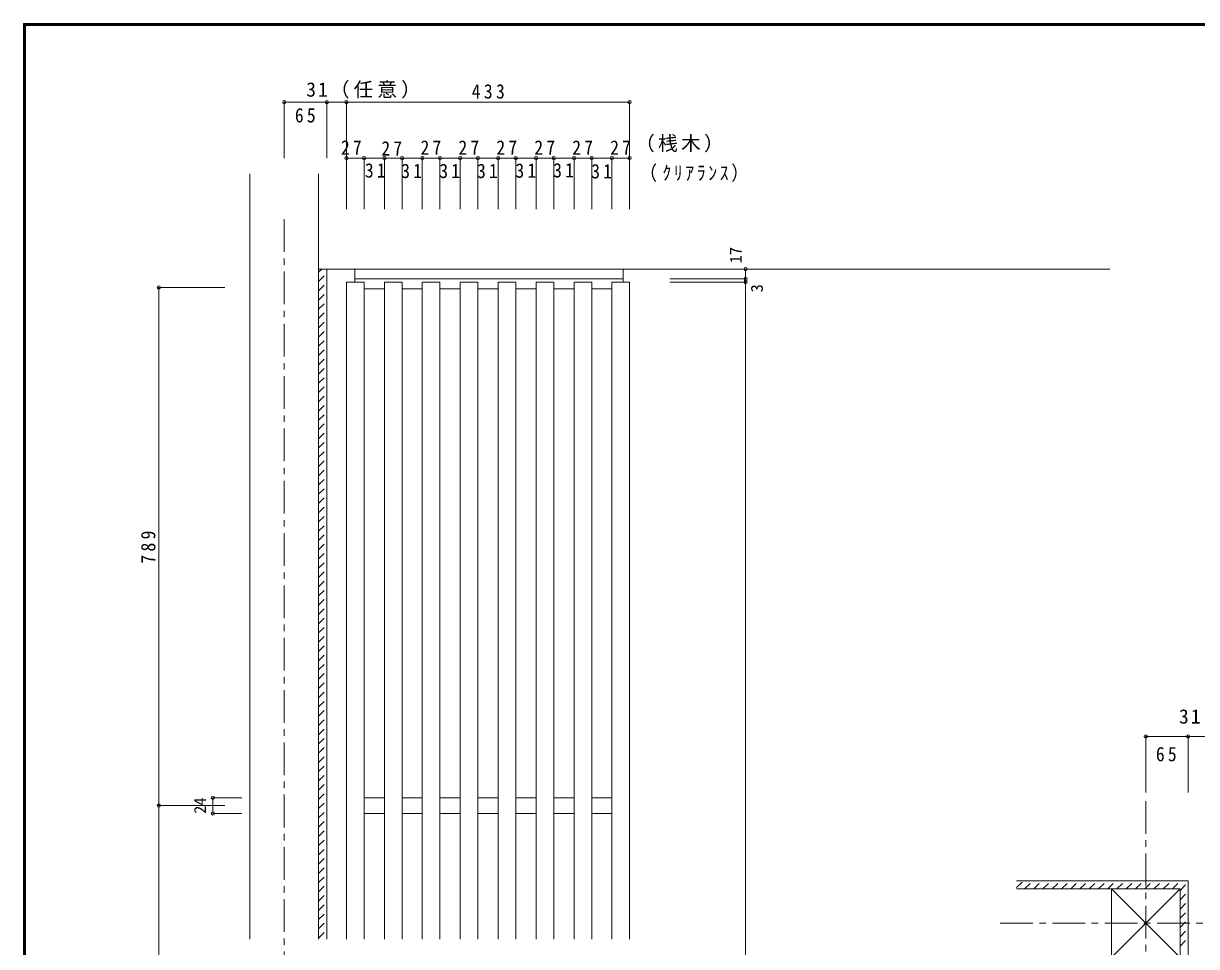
# Model space of a CAD drawing. Units: millimetres at full size, sheet at 1:10. Extents: x -2000 to 1900, y -1436 to 1392.
# Drawn here: x -2000 to -206, y -20 to 1392 of the extents above; entities that cross this region are included whole.
import ezdxf
from ezdxf.enums import TextEntityAlignment as Align

# ---------------------------------------------------------------- set-up
doc = ezdxf.new("R2010")
doc.units = ezdxf.units.MM
doc.header["$LTSCALE"] = 10
doc.header["$PDMODE"] = 32
doc.header["$PDSIZE"] = 5
doc.linetypes.add('CHAIN1', pattern=[8, 5, -1, 1, -1])
doc.linetypes.add('DASHED1', pattern=[1.8, 1.2, -0.6])
for name, color, linetype, lineweight in [('0-1_通り芯', 3, 'CHAIN1', 18), ('0-2_柱', 7, 'Continuous', 18), ('0-3_仕上', 7, 'Continuous', 18), ('0-A_文字', 7, 'Continuous', 18), ('0-B_寸法', 3, 'Continuous', 18), ('0-C_ハッチ', 3, 'DASHED1', 18), ('F-0_F-0ﾚｲﾔ', 6, 'Continuous', 9)]:
    doc.layers.add(name, color=color, linetype=linetype, lineweight=lineweight)
doc.styles.add('ＭＳ ゴシック', font='')
doc.styles.get('ＭＳ ゴシック').set_extended_font_data('MS Gothic')

msp = doc.modelspace()

# ---------------------------------------------------------------- linework, layer by layer
at = {"layer": '0-1_通り芯'}
for p, q in [((-1601.1, 1092.26), (-1601.1, -1235.93)), ((-283.82, 202.42), (-283.82, -597.02)), ((-506.58, 15.58), (792.87, 15.58))]:
    msp.add_line(p, q, dxfattribs=at)
at = {"layer": '0-2_柱'}
for p, q in [((-1653.6, 1161.88), (-1653.6, -8.7)), ((-1548.6, 1161.88), (-1548.6, -8.7)), ((-1536.1, 1016.02), (-1536.1, -8.7)), ((-1506.1, 996.02), (-1506.1, -8.7))]:
    msp.add_line(p, q, dxfattribs=at)
at = {"layer": '0-3_仕上'}
for p, q in [((-1548.6, 1016.02), (-338.78, 1016.02)), ((-1493.1, 1016.02), (-1493.1, 996.02)), ((-1083.1, 1016.02), (-1083.1, 996.02)), ((-1506.1, 996.02), (-1479.1, 996.02)), ((-1493.1, 1001.02), (-1083.1, 1001.02)), ((-1479.1, 996.02), (-1479.1, -8.7)), ((-1448.1, 996.02), (-1421.1, 996.02)), ((-1448.1, 996.02), (-1448.1, -8.7)), ((-1421.1, 996.02), (-1421.1, -8.7)), ((-1390.1, 996.02), (-1363.1, 996.02)), ((-1390.1, 996.02), (-1390.1, -8.7)), ((-1363.1, 996.02), (-1363.1, -8.7)), ((-1332.1, 996.02), (-1305.1, 996.02)), ((-1332.1, 996.02), (-1332.1, -8.7)), ((-1305.1, 996.02), (-1305.1, -8.7)), ((-1274.1, 996.02), (-1247.1, 996.02)), ((-1274.1, 996.02), (-1274.1, -8.7)), ((-1247.1, 996.02), (-1247.1, -8.7)), ((-1216.1, 996.02), (-1189.1, 996.02)), ((-1216.1, 996.02), (-1216.1, -8.7)), ((-1189.1, 996.02), (-1189.1, -8.7)), ((-1158.1, 996.02), (-1131.1, 996.02)), ((-1158.1, 996.02), (-1158.1, -8.7)), ((-1131.1, 996.02), (-1131.1, -8.7)), ((-1100.1, 996.02), (-1100.1, -8.7)), ((-1479.1, 986.02), (-1449.1, 986.02)), ((-1421.1, 986.02), (-1391.1, 986.02)), ((-1363.1, 986.02), (-1333.1, 986.02)), ((-1305.1, 986.02), (-1275.1, 986.02)), ((-1247.1, 986.02), (-1217.1, 986.02)), ((-1189.1, 986.02), (-1159.1, 986.02)), ((-1131.1, 986.02), (-1101.1, 986.02)), ((-1479.1, 207.52), (-1448.1, 207.52)), ((-1421.1, 207.52), (-1390.1, 207.52)), ((-1363.1, 207.52), (-1332.1, 207.52)), ((-1305.1, 207.52), (-1274.1, 207.52)), ((-1247.1, 207.52), (-1216.1, 207.52)), ((-1189.1, 207.52), (-1158.1, 207.52)), ((-1131.1, 207.52), (-1100.1, 207.52)), ((-1479.1, 183.52), (-1448.1, 183.52)), ((-1421.1, 183.52), (-1390.1, 183.52)), ((-1363.1, 183.52), (-1332.1, 183.52)), ((-1305.1, 183.52), (-1274.1, 183.52)), ((-1247.1, 183.52), (-1216.1, 183.52)), ((-1189.1, 183.52), (-1158.1, 183.52)), ((-1131.1, 183.52), (-1100.1, 183.52)), ((-336.32, 68.08), (-336.32, -474.66)), ((-336.32, -36.92), (-231.32, 68.08)), ((-336.32, 68.08), (-231.32, -36.92))]:
    msp.add_line(p, q, dxfattribs=at)
for points in [[(-1100.1, 996.02), (-1073.1, 996.02), (-1073.1, -8.7)], [(-481.47, 80.58), (-218.82, 80.58), (-218.82, -474.66)], [(-481.47, 68.08), (-231.32, 68.08), (-231.32, -474.66)]]:
    msp.add_lwpolyline(points, dxfattribs=at)
at = {"layer": '0-B_寸法'}
for p, q in [((-1601.1, 1271.49), (-1536.1, 1271.49)), ((-1601.1, 1271.49), (-1601.1, 1185.91)), ((-1536.1, 1271.49), (-1536.1, 1185.91)), ((-1536.1, 1271.49), (-1506.1, 1271.49)), ((-1506.1, 1271.49), (-1506.1, 1185.91)), ((-1506.1, 1271.49), (-1073.1, 1271.49)), ((-1073.1, 1271.49), (-1073.1, 1185.91)), ((-1506.1, 1185.91), (-1479.1, 1185.91)), ((-1506.1, 1185.91), (-1506.1, 1107.76)), ((-1479.1, 1185.91), (-1479.1, 1107.76)), ((-1479.1, 1185.91), (-1448.1, 1185.91)), ((-1448.1, 1185.91), (-1448.1, 1107.76)), ((-1448.1, 1185.91), (-1421.1, 1185.91)), ((-1421.1, 1185.91), (-1421.1, 1107.76)), ((-1421.1, 1185.91), (-1390.1, 1185.91)), ((-1390.1, 1185.91), (-1390.1, 1107.76)), ((-1390.1, 1185.91), (-1363.1, 1185.91)), ((-1363.1, 1185.91), (-1363.1, 1107.76)), ((-1363.1, 1185.91), (-1332.1, 1185.91)), ((-1332.1, 1185.91), (-1332.1, 1107.76)), ((-1332.1, 1185.91), (-1305.1, 1185.91)), ((-1305.1, 1185.91), (-1305.1, 1107.76)), ((-1305.1, 1185.91), (-1274.1, 1185.91)), ((-1274.1, 1185.91), (-1274.1, 1107.76)), ((-1274.1, 1185.91), (-1247.1, 1185.91)), ((-1247.1, 1185.91), (-1247.1, 1107.76)), ((-1247.1, 1185.91), (-1216.1, 1185.91)), ((-1216.1, 1185.91), (-1216.1, 1107.76)), ((-1216.1, 1185.91), (-1189.1, 1185.91)), ((-1189.1, 1185.91), (-1189.1, 1107.76)), ((-1189.1, 1185.91), (-1158.1, 1185.91)), ((-1158.1, 1185.91), (-1158.1, 1107.76)), ((-1158.1, 1185.91), (-1131.1, 1185.91)), ((-1131.1, 1185.91), (-1131.1, 1107.76)), ((-1131.1, 1185.91), (-1100.1, 1185.91)), ((-1100.1, 1185.91), (-1100.1, 1107.76)), ((-1100.1, 1185.91), (-1073.1, 1185.91)), ((-1073.1, 1185.91), (-1073.1, 1107.76)), ((-895.69, 1016.02), (-1011.71, 1016.02)), ((-895.69, 1016.02), (-895.69, 1006.52)), ((-895.69, 1006.52), (-895.69, 996.02)), ((-1793.01, 988.02), (-1793.01, 195.52)), ((-1793.01, 988.02), (-1692.02, 988.02)), ((-895.69, 996.02), (-1011.71, 996.02)), ((-895.69, 996.02), (-895.69, -1064.31)), ((-283.82, 301.2), (-218.82, 301.2)), ((-283.82, 301.2), (-283.82, 215.62)), ((-218.82, 301.2), (-218.82, 215.62)), ((-218.82, 301.2), (-188.82, 301.2)), ((-1793.01, 195.52), (-1692.02, 195.52)), ((-1793.01, 195.52), (-1793.01, -280.31))]:
    msp.add_line(p, q, dxfattribs=at)
at = {"layer": '0-B_寸法', "color": 4, "lineweight": 9}
for p, q in [((-895.69, 1016.02), (-1011.71, 1016.02)), ((-895.69, 1016.02), (-895.69, 1001.02)), ((-895.69, 1001.02), (-1011.71, 1001.02)), ((-895.69, 996.02), (-1011.71, 996.02)), ((-895.69, 1001.02), (-895.69, 996.02)), ((-1710.37, 207.52), (-1710.37, 183.52)), ((-1710.37, 207.52), (-1666.2, 207.52)), ((-1710.37, 183.52), (-1666.2, 183.52))]:
    msp.add_line(p, q, dxfattribs=at)
at = {"layer": '0-B_寸法'}
for p in [(-1601.1, 1271.49), (-1536.1, 1271.49), (-1506.1, 1271.49), (-1073.1, 1271.49), (-1506.1, 1185.91), (-1479.1, 1185.91), (-1448.1, 1185.91), (-1421.1, 1185.91), (-1390.1, 1185.91), (-1363.1, 1185.91), (-1332.1, 1185.91), (-1305.1, 1185.91), (-1274.1, 1185.91), (-1247.1, 1185.91), (-1216.1, 1185.91), (-1189.1, 1185.91), (-1158.1, 1185.91), (-1131.1, 1185.91), (-1100.1, 1185.91), (-1073.1, 1185.91), (-895.69, 1016.02), (-1793.01, 988.02), (-895.69, 996.02), (-283.82, 301.2), (-218.82, 301.2), (-1793.01, 195.52)]:
    msp.add_point(p, dxfattribs=at)
at = {"layer": '0-B_寸法', "color": 4}
for p in [(-895.69, 1016.02), (-895.69, 1001.02), (-895.69, 996.02), (-1710.37, 207.52), (-1710.37, 183.52)]:
    msp.add_point(p, dxfattribs=at)
at = {"layer": '0-C_ハッチ'}
for p, q in [((-1548.6, 1011.12), (-1543.71, 1016.02)), ((-1548.6, 996.98), (-1536.1, 1009.48)), ((-1548.6, 982.84), (-1536.1, 995.34)), ((-1548.6, 968.7), (-1536.1, 981.2)), ((-1548.6, 954.55), (-1536.1, 967.05)), ((-1548.6, 940.41), (-1536.1, 952.91)), ((-1548.6, 926.27), (-1536.1, 938.77)), ((-1548.6, 912.13), (-1536.1, 924.63)), ((-1548.6, 897.98), (-1536.1, 910.48)), ((-1548.6, 883.84), (-1536.1, 896.34)), ((-1548.6, 869.7), (-1536.1, 882.2)), ((-1548.6, 855.56), (-1536.1, 868.06)), ((-1548.6, 841.42), (-1536.1, 853.92)), ((-1548.6, 827.27), (-1536.1, 839.77)), ((-1548.6, 813.13), (-1536.1, 825.63)), ((-1548.6, 798.99), (-1536.1, 811.49)), ((-1548.6, 784.85), (-1536.1, 797.35)), ((-1548.6, 770.71), (-1536.1, 783.21)), ((-1548.6, 756.56), (-1536.1, 769.06)), ((-1548.6, 742.42), (-1536.1, 754.92)), ((-1548.6, 728.28), (-1536.1, 740.78)), ((-1548.6, 714.14), (-1536.1, 726.64)), ((-1548.6, 699.99), (-1536.1, 712.49)), ((-1548.6, 685.85), (-1536.1, 698.35)), ((-1548.6, 671.71), (-1536.1, 684.21)), ((-1548.6, 657.57), (-1536.1, 670.07)), ((-1548.6, 643.43), (-1536.1, 655.93)), ((-1548.6, 629.28), (-1536.1, 641.78)), ((-1548.6, 615.14), (-1536.1, 627.64)), ((-1548.6, 601), (-1536.1, 613.5)), ((-1548.6, 586.86), (-1536.1, 599.36)), ((-1548.6, 572.72), (-1536.1, 585.22)), ((-1548.6, 558.57), (-1536.1, 571.07)), ((-1548.6, 544.43), (-1536.1, 556.93)), ((-1548.6, 530.29), (-1536.1, 542.79)), ((-1548.6, 516.15), (-1536.1, 528.65)), ((-1548.6, 502), (-1536.1, 514.5)), ((-1548.6, 487.86), (-1536.1, 500.36)), ((-1548.6, 473.72), (-1536.1, 486.22)), ((-1548.6, 459.58), (-1536.1, 472.08)), ((-1548.6, 445.44), (-1536.1, 457.94)), ((-1548.6, 431.29), (-1536.1, 443.79)), ((-1548.6, 417.15), (-1536.1, 429.65)), ((-1548.6, 403.01), (-1536.1, 415.51)), ((-1548.6, 388.87), (-1536.1, 401.37)), ((-1548.6, 374.73), (-1536.1, 387.23)), ((-1548.6, 360.58), (-1536.1, 373.08)), ((-1548.6, 346.44), (-1536.1, 358.94)), ((-1548.6, 332.3), (-1536.1, 344.8)), ((-1548.6, 318.16), (-1536.1, 330.66)), ((-1548.6, 304.01), (-1536.1, 316.51)), ((-1548.6, 289.87), (-1536.1, 302.37)), ((-1548.6, 275.73), (-1536.1, 288.23)), ((-1548.6, 261.59), (-1536.1, 274.09)), ((-1548.6, 247.45), (-1536.1, 259.95)), ((-1548.6, 233.3), (-1536.1, 245.8)), ((-1548.6, 219.16), (-1536.1, 231.66)), ((-1548.6, 205.02), (-1536.1, 217.52)), ((-1548.6, 190.88), (-1536.1, 203.38)), ((-1548.6, 176.74), (-1536.1, 189.24)), ((-1548.6, 162.59), (-1536.1, 175.09)), ((-1548.6, 148.45), (-1536.1, 160.95)), ((-1548.6, 134.31), (-1536.1, 146.81)), ((-1548.6, 120.17), (-1536.1, 132.67)), ((-1548.6, 106.02), (-1536.1, 118.52)), ((-1548.6, 91.88), (-1536.1, 104.38)), ((-1548.6, 77.74), (-1536.1, 90.24)), ((-1548.6, 63.6), (-1536.1, 76.1)), ((-481.47, 70.08), (-470.97, 80.58)), ((-469.32, 68.08), (-456.82, 80.58)), ((-455.18, 68.08), (-442.68, 80.58)), ((-441.04, 68.08), (-428.54, 80.58)), ((-426.9, 68.08), (-414.4, 80.58)), ((-412.76, 68.08), (-400.26, 80.58)), ((-398.61, 68.08), (-386.11, 80.58)), ((-384.47, 68.08), (-371.97, 80.58)), ((-370.33, 68.08), (-357.83, 80.58)), ((-356.19, 68.08), (-343.69, 80.58)), ((-342.05, 68.08), (-329.55, 80.58)), ((-327.9, 68.08), (-315.4, 80.58)), ((-313.76, 68.08), (-301.26, 80.58)), ((-299.62, 68.08), (-287.12, 80.58)), ((-285.48, 68.08), (-272.98, 80.58)), ((-271.33, 68.08), (-258.83, 80.58)), ((-257.19, 68.08), (-244.69, 80.58)), ((-243.05, 68.08), (-230.55, 80.58)), ((-231.32, 65.67), (-218.82, 78.17)), ((-1548.6, 49.46), (-1536.1, 61.96)), ((-231.32, 51.53), (-218.82, 64.03)), ((-1548.6, 35.31), (-1536.1, 47.81)), ((-231.32, 37.39), (-218.82, 49.89)), ((-1548.6, 21.17), (-1536.1, 33.67)), ((-1548.6, 7.03), (-1536.1, 19.53)), ((-231.32, 23.24), (-218.82, 35.74)), ((-231.32, 9.1), (-218.82, 21.6)), ((-1548.6, -7.11), (-1536.1, 5.39)), ((-231.32, -5.04), (-218.82, 7.46)), ((-231.32, -19.18), (-218.82, -6.68))]:
    msp.add_line(p, q, dxfattribs=at)
at = {"layer": 'F-0_F-0ﾚｲﾔ'}
for p, q in [((-2000, 1391.67), (-2000, -1401.67)), ((-2000, 1391.67), (1900, 1391.67)), ((-2000, 1390), (1900, 1390)), ((-2000, 1388.33), (1900, 1388.33)), ((-1998.33, 1391.67), (-1998.33, -1401.67)), ((-1996.67, 1391.67), (-1996.67, -1401.67))]:
    msp.add_line(p, q, dxfattribs=at)

# ---------------------------------------------------------------- texts
at = {"layer": '0-A_文字', "char_height": 21.99, "attachment_point": 7, "style": 'ＭＳ ゴシック'}
for s, insert in [('\\T1.17;（桟木）', (-1064.59, 1194.49)), ('\\T1.3;\\W0.9;（ｸﾘｱﾗﾝｽ）', (-1058.12, 1149.22))]:
    msp.add_mtext(s, dxfattribs=dict(at, insert=insert))
at = {"layer": '0-B_寸法', "color": 7, "style": 'ＭＳ ゴシック'}
for s, p in [('17', (-896.16, 1024.91)), ('3', (-863.83, 980.42)), ('24', (-1715.37, 183.02))]:
    msp.add_text(s, height=18.33, rotation=90, dxfattribs=at).set_placement(p, align=Align.BOTTOM_LEFT)
at = {"layer": '0-B_寸法', "color": 7, "char_height": 21.99, "attachment_point": 7, "style": 'ＭＳ ゴシック'}
for s, insert in [('\\T1.21;31（任意）', (-1567.61, 1276.85)), ('\\T1.38;\\W0.9;433', (-1314.6, 1276.49)), ('\\T1.36;\\W0.9;65', (-1584.96, 1239.97)), ('\\T1.36;\\W0.9;27', (-1514.52, 1191)), ('\\T1.36;\\W0.9;27', (-1452.7, 1189.65)), ('\\T1.36;\\W0.9;27', (-1392.85, 1190.91)), ('\\T1.36;\\W0.9;27', (-1334.85, 1190.91)), ('\\T1.36;\\W0.9;27', (-1276.85, 1190.91)), ('\\T1.36;\\W0.9;27', (-1218.85, 1190.91)), ('\\T1.36;\\W0.9;27', (-1160.85, 1190.91)), ('\\T1.36;\\W0.9;27', (-1102.85, 1190.91)), ('\\T1.36;\\W0.9;31', (-1477.91, 1155.61)), ('\\T1.36;\\W0.9;31', (-1422.36, 1154.83)), ('\\T1.36;\\W0.9;31', (-1364.15, 1154.83)), ('\\T1.36;\\W0.9;31', (-1306.45, 1154.83)), ('\\T1.36;\\W0.9;31', (-1247.75, 1155.33)), ('\\T1.36;\\W0.9;31', (-1190.04, 1155.83)), ('\\T1.36;\\W0.9;31', (-1131.84, 1154.33)), ('\\T1.21;31（任意）', (-233.01, 318.03)), ('\\T1.36;\\W0.9;65', (-268.38, 263.01))]:
    msp.add_mtext(s, dxfattribs=dict(at, insert=insert))
at = {"layer": '0-B_寸法', "color": 7, "insert": (-1798.01, 565.52), "char_height": 21.99, "attachment_point": 7, "rotation": 90, "style": 'ＭＳ ゴシック'}
msp.add_mtext('\\T1.38;\\W0.9;789', dxfattribs=at)

doc.saveas('drawing.dxf')
